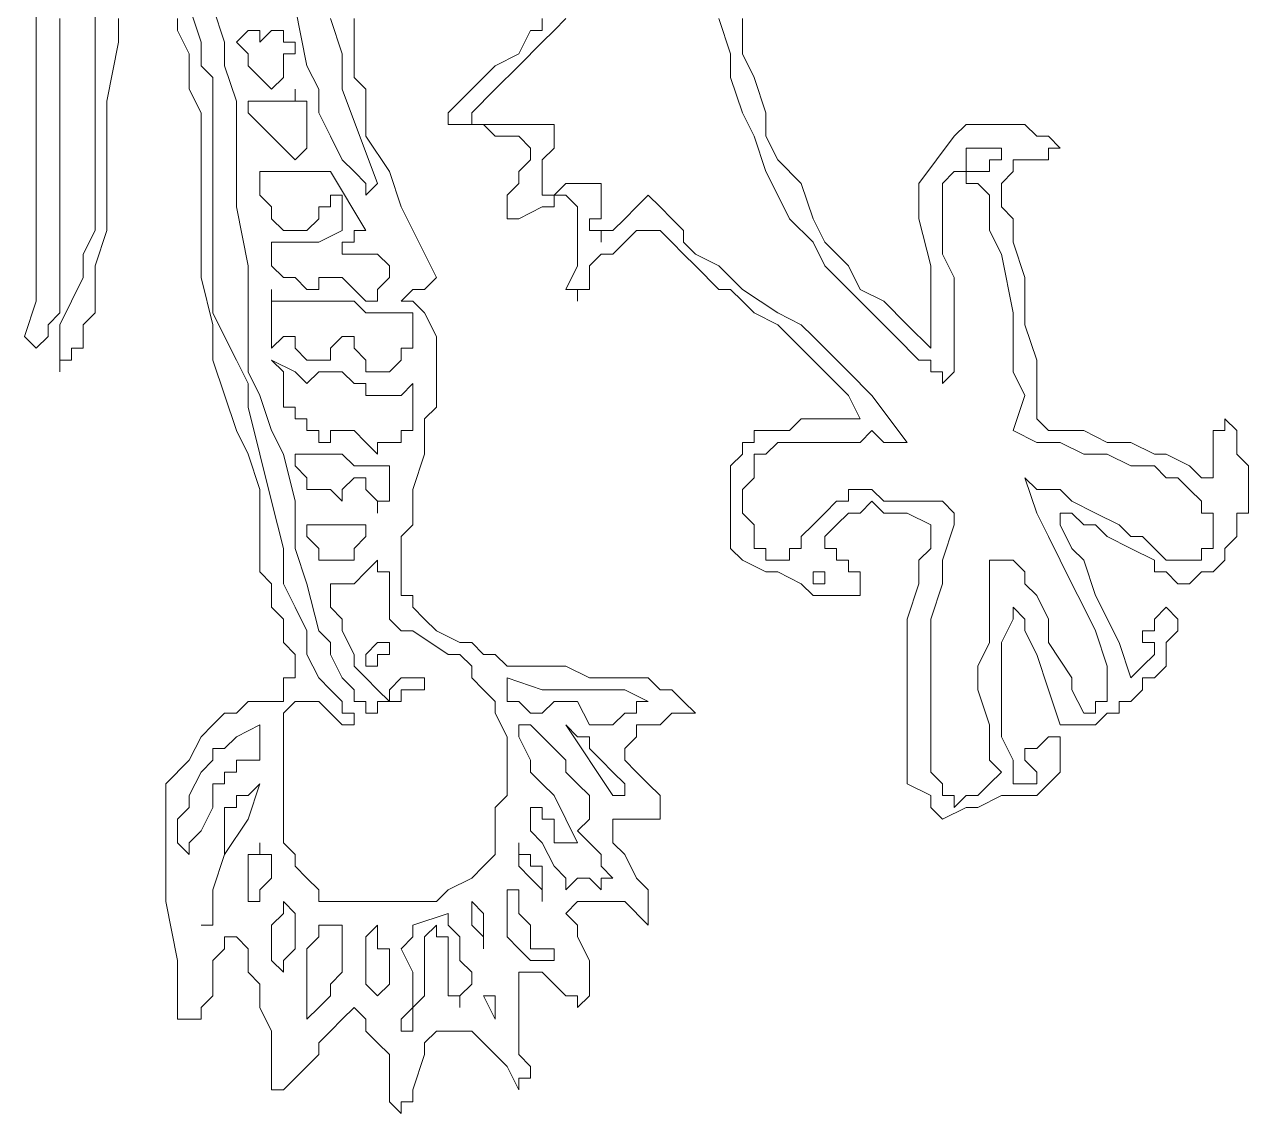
# Model space of a CAD drawing. Extents: x -66030 to 95157, y -13132 to 45879.
# Drawn here: x -17987.4 to -17581.2, y 13651.3 to 14012.6 of the extents above; entities that cross this region are included whole.
import ezdxf

# ---------------------------------------------------------------- set-up
doc = ezdxf.new("R2010")
doc.units = 0
doc.header["$LTSCALE"] = 100
doc.header["$MEASUREMENT"] = 0
doc.layers.get('0').update_dxf_attribs({"linetype": 'CONTINUOUS'})

msp = doc.modelspace()

# ---------------------------------------------------------------- linework, layer by layer
at = {"lineweight": 0}
for points in [[(-17924.94, 14018.49), (-17921.04, 14006.78), (-17921.04, 13998.96), (-17917.13, 13987.25), (-17917.13, 13975.53), (-17917.13, 13952.09), (-17913.22, 13932.56), (-17913.22, 13920.84), (-17913.22, 13909.13), (-17913.22, 13897.41), (-17909.32, 13889.6), (-17905.41, 13877.88), (-17901.51, 13870.07), (-17897.6, 13854.44), (-17897.6, 13838.82), (-17893.69, 13827.1), (-17889.79, 13811.48), (-17885.88, 13807.57), (-17885.88, 13803.67), (-17881.98, 13795.85), (-17878.07, 13791.95), (-17878.07, 13788.04), (-17874.16, 13788.04), (-17874.16, 13784.14), (-17870.26, 13784.14), (-17870.26, 13784.14), (-17870.26, 13784.14), (-17870.26, 13788.04), (-17866.35, 13788.04), (-17866.35, 13788.04), (-17862.45, 13788.04), (-17862.45, 13791.95), (-17858.54, 13791.95), (-17858.54, 13791.95), (-17854.64, 13791.95), (-17854.64, 13795.85), (-17854.64, 13795.85), (-17858.54, 13795.85), (-17858.54, 13795.85), (-17858.54, 13795.85), (-17862.45, 13795.85), (-17866.35, 13791.95), (-17866.35, 13788.04), (-17870.26, 13791.95), (-17874.16, 13795.85), (-17878.07, 13799.76), (-17878.07, 13803.67), (-17881.98, 13811.48), (-17881.98, 13815.38), (-17885.88, 13819.29), (-17885.88, 13827.1), (-17881.98, 13827.1), (-17881.98, 13827.1), (-17878.07, 13827.1), (-17874.16, 13831.01), (-17870.26, 13834.91), (-17870.26, 13831.01), (-17866.35, 13831.01), (-17866.35, 13823.2), (-17866.35, 13819.29), (-17866.35, 13819.29), (-17866.35, 13815.38), (-17862.45, 13811.48), (-17858.54, 13811.48), (-17846.82, 13803.67), (-17842.92, 13803.67), (-17839.01, 13799.76), (-17839.01, 13795.85), (-17839.01, 13795.85), (-17835.11, 13791.95), (-17835.11, 13791.95), (-17831.2, 13788.04), (-17831.2, 13784.14), (-17827.29, 13776.32), (-17827.29, 13772.42), (-17827.29, 13768.51), (-17827.29, 13760.7), (-17827.29, 13756.79), (-17831.2, 13752.89), (-17831.2, 13752.89), (-17831.2, 13748.98), (-17831.2, 13748.98), (-17831.2, 13745.08), (-17831.2, 13741.17), (-17831.2, 13737.26), (-17835.11, 13733.36), (-17839.01, 13729.45), (-17846.82, 13725.55), (-17850.73, 13721.64), (-17858.54, 13721.64), (-17866.35, 13721.64), (-17870.26, 13721.64), (-17878.07, 13721.64), (-17885.88, 13721.64), (-17889.79, 13721.64), (-17889.79, 13725.55), (-17893.69, 13729.45), (-17897.6, 13733.36), (-17897.6, 13737.26), (-17901.51, 13741.17), (-17901.51, 13745.08), (-17901.51, 13748.98), (-17901.51, 13756.79), (-17901.51, 13764.61), (-17901.51, 13772.42), (-17901.51, 13780.23), (-17901.51, 13784.14), (-17897.6, 13788.04), (-17897.6, 13788.04), (-17893.69, 13788.04), (-17893.69, 13788.04), (-17889.79, 13788.04), (-17889.79, 13788.04), (-17885.88, 13784.14), (-17885.88, 13784.14), (-17885.88, 13784.14), (-17881.98, 13780.23), (-17878.07, 13780.23), (-17878.07, 13784.14), (-17881.98, 13784.14), (-17881.98, 13788.04), (-17881.98, 13788.04), (-17885.88, 13791.95), (-17885.88, 13791.95), (-17889.79, 13795.85), (-17889.79, 13795.85), (-17893.69, 13803.67), (-17893.69, 13811.48), (-17897.6, 13819.29), (-17901.51, 13827.1), (-17901.51, 13838.82), (-17905.41, 13854.44), (-17909.32, 13870.07), (-17913.22, 13885.69), (-17913.22, 13893.5), (-17917.13, 13901.32), (-17921.04, 13909.13), (-17924.94, 13916.94), (-17924.94, 13928.66), (-17924.94, 13940.37), (-17924.94, 13959.9), (-17924.94, 13971.62), (-17924.94, 13983.34), (-17924.94, 13995.06), (-17928.85, 13998.96), (-17928.85, 14006.78), (-17940.57, 14041.93)], [(-17983.53, 14026.31), (-17983.53, 14006.78), (-17983.53, 13987.25), (-17983.53, 13967.72), (-17983.53, 13948.19), (-17983.53, 13928.66), (-17983.53, 13920.84), (-17987.44, 13909.13), (-17983.53, 13905.22), (-17983.53, 13905.22), (-17979.63, 13909.13), (-17979.63, 13913.03), (-17975.72, 13916.94), (-17975.72, 13920.84), (-17975.72, 13932.56), (-17975.72, 13940.37), (-17975.72, 13952.09), (-17975.72, 13967.72), (-17975.72, 13991.15), (-17975.72, 14014.59)], [(-17964, 14022.4), (-17964, 14006.78), (-17964, 13971.62), (-17964, 13956), (-17964, 13944.28), (-17967.91, 13936.47), (-17967.91, 13928.66), (-17971.81, 13920.84), (-17975.72, 13913.03), (-17975.72, 13905.22), (-17975.72, 13897.41), (-17975.72, 13897.41), (-17975.72, 13901.32), (-17971.81, 13901.32), (-17971.81, 13905.22), (-17967.91, 13905.22), (-17967.91, 13913.03), (-17964, 13916.94), (-17964, 13924.75), (-17964, 13932.56), (-17960.1, 13944.28), (-17960.1, 13952.09), (-17960.1, 13971.62), (-17960.1, 13987.25), (-17956.19, 14006.78), (-17956.19, 14014.59)], [(-17885.88, 14014.59), (-17881.98, 14002.87), (-17881.98, 13998.96), (-17881.98, 13991.15), (-17870.26, 13959.9), (-17874.16, 13956), (-17874.16, 13959.9), (-17878.07, 13963.81), (-17881.98, 13967.72), (-17881.98, 13967.72), (-17885.88, 13975.53), (-17889.79, 13983.34), (-17889.79, 13991.15), (-17893.69, 13998.96), (-17897.6, 14018.49)], [(-17936.66, 14014.59), (-17936.66, 14010.68), (-17932.75, 14002.87), (-17932.75, 13991.15), (-17928.85, 13983.34), (-17928.85, 13971.62), (-17928.85, 13959.9), (-17928.85, 13948.19), (-17928.85, 13928.66), (-17924.94, 13913.03), (-17924.94, 13901.32), (-17917.13, 13877.88), (-17913.22, 13870.07), (-17909.32, 13858.35), (-17909.32, 13842.73), (-17909.32, 13831.01), (-17905.41, 13827.1), (-17905.41, 13819.29), (-17901.51, 13815.38), (-17901.51, 13807.57), (-17897.6, 13803.67), (-17897.6, 13799.76), (-17897.6, 13795.85), (-17901.51, 13795.85), (-17901.51, 13791.95), (-17901.51, 13788.04), (-17905.41, 13788.04), (-17909.32, 13788.04), (-17909.32, 13788.04), (-17913.22, 13788.04), (-17917.13, 13784.14), (-17917.13, 13784.14), (-17921.04, 13784.14), (-17924.94, 13780.23), (-17924.94, 13780.23), (-17928.85, 13776.32), (-17932.75, 13768.51), (-17940.57, 13760.7), (-17940.57, 13752.89), (-17940.57, 13748.98), (-17940.57, 13741.17), (-17940.57, 13729.45), (-17940.57, 13721.64), (-17936.66, 13702.11), (-17936.66, 13690.39), (-17936.66, 13682.58), (-17932.75, 13682.58), (-17932.75, 13682.58), (-17928.85, 13682.58), (-17928.85, 13686.49), (-17928.85, 13686.49), (-17924.94, 13690.39), (-17924.94, 13698.2), (-17924.94, 13702.11), (-17921.04, 13706.02), (-17921.04, 13706.02), (-17921.04, 13709.92), (-17917.13, 13709.92), (-17917.13, 13709.92), (-17913.22, 13706.02), (-17913.22, 13698.2), (-17909.32, 13694.3), (-17909.32, 13686.49), (-17905.41, 13678.68), (-17905.41, 13674.77), (-17905.41, 13666.96), (-17905.41, 13659.15), (-17905.41, 13659.15), (-17901.51, 13659.15), (-17897.6, 13663.05), (-17893.69, 13666.96), (-17889.79, 13670.86), (-17889.79, 13674.77), (-17885.88, 13678.68), (-17881.98, 13682.58), (-17878.07, 13686.49), (-17874.16, 13682.58), (-17874.16, 13678.68), (-17870.26, 13674.77), (-17866.35, 13670.86), (-17866.35, 13666.96), (-17866.35, 13663.05), (-17866.35, 13659.15), (-17866.35, 13655.24), (-17862.45, 13651.33), (-17862.45, 13655.24), (-17858.54, 13655.24), (-17858.54, 13659.15), (-17854.64, 13670.86), (-17854.64, 13674.77), (-17850.73, 13678.68), (-17850.73, 13678.68), (-17846.82, 13678.68), (-17846.82, 13678.68), (-17842.92, 13678.68), (-17839.01, 13678.68), (-17839.01, 13678.68), (-17835.11, 13674.77), (-17831.2, 13670.86), (-17827.29, 13666.96), (-17823.39, 13659.15), (-17823.39, 13663.05), (-17823.39, 13663.05), (-17819.48, 13663.05), (-17819.48, 13666.96), (-17823.39, 13670.86), (-17823.39, 13674.77), (-17823.39, 13674.77), (-17823.39, 13678.68), (-17823.39, 13686.49), (-17823.39, 13694.3), (-17823.39, 13698.2), (-17823.39, 13698.2), (-17819.48, 13698.2), (-17819.48, 13698.2), (-17815.58, 13698.2), (-17811.67, 13694.3), (-17811.67, 13694.3), (-17807.76, 13690.39), (-17803.86, 13690.39), (-17803.86, 13686.49), (-17799.95, 13690.39), (-17799.95, 13694.3), (-17799.95, 13698.2), (-17799.95, 13702.11), (-17803.86, 13709.92), (-17803.86, 13713.83), (-17807.76, 13717.73), (-17803.86, 13721.64), (-17799.95, 13721.64), (-17799.95, 13721.64), (-17796.05, 13721.64), (-17792.14, 13721.64), (-17788.23, 13721.64), (-17780.42, 13713.83), (-17780.42, 13717.73), (-17780.42, 13721.64), (-17780.42, 13725.55), (-17784.33, 13729.45), (-17788.23, 13737.26), (-17792.14, 13741.17), (-17792.14, 13745.08), (-17792.14, 13745.08), (-17792.14, 13748.98), (-17792.14, 13748.98), (-17792.14, 13748.98), (-17788.23, 13748.98), (-17784.33, 13748.98), (-17780.42, 13748.98), (-17780.42, 13748.98), (-17776.52, 13748.98), (-17776.52, 13748.98), (-17776.52, 13752.89), (-17776.52, 13756.79), (-17776.52, 13756.79), (-17780.42, 13760.7), (-17784.33, 13764.61), (-17788.23, 13768.51), (-17788.23, 13772.42), (-17788.23, 13772.42), (-17784.33, 13776.32), (-17784.33, 13780.23), (-17780.42, 13780.23), (-17776.52, 13780.23), (-17772.61, 13784.14), (-17764.8, 13784.14), (-17768.7, 13788.04), (-17772.61, 13791.95), (-17776.52, 13791.95), (-17780.42, 13795.85), (-17784.33, 13795.85), (-17788.23, 13795.85), (-17799.95, 13795.85), (-17807.76, 13799.76), (-17815.58, 13799.76), (-17819.48, 13799.76), (-17827.29, 13799.76), (-17831.2, 13803.67), (-17835.11, 13803.67), (-17839.01, 13807.57), (-17842.92, 13807.57), (-17850.73, 13811.48), (-17854.64, 13815.38), (-17854.64, 13815.38), (-17858.54, 13819.29), (-17858.54, 13819.29), (-17858.54, 13823.2), (-17862.45, 13823.2), (-17862.45, 13827.1), (-17862.45, 13831.01), (-17862.45, 13838.82), (-17862.45, 13842.73), (-17858.54, 13846.63), (-17858.54, 13858.35), (-17854.64, 13870.07), (-17854.64, 13881.79), (-17850.73, 13885.69), (-17850.73, 13893.5), (-17850.73, 13897.41), (-17850.73, 13905.22), (-17850.73, 13909.13), (-17854.64, 13916.94), (-17854.64, 13916.94), (-17858.54, 13920.84), (-17858.54, 13920.84), (-17862.45, 13920.84), (-17858.54, 13924.75), (-17858.54, 13924.75), (-17858.54, 13924.75), (-17858.54, 13924.75), (-17858.54, 13924.75), (-17854.64, 13924.75), (-17854.64, 13924.75), (-17850.73, 13928.66), (-17862.45, 13952.09), (-17866.35, 13963.81), (-17874.16, 13975.53), (-17874.16, 13991.15), (-17878.07, 13995.06), (-17878.07, 14002.87), (-17878.07, 14010.68), (-17878.07, 14014.59)], [(-17815.58, 14014.59), (-17815.58, 14010.68), (-17819.48, 14010.68), (-17823.39, 14002.87), (-17831.2, 13998.96), (-17835.11, 13995.06), (-17839.01, 13991.15), (-17842.92, 13987.25), (-17842.92, 13987.25), (-17846.82, 13983.34), (-17846.82, 13979.43), (-17842.92, 13979.43), (-17842.92, 13979.43), (-17839.01, 13979.43), (-17835.11, 13979.43), (-17831.2, 13975.53), (-17823.39, 13975.53), (-17823.39, 13975.53), (-17823.39, 13975.53), (-17819.48, 13971.62), (-17819.48, 13971.62), (-17819.48, 13967.72), (-17823.39, 13963.81), (-17823.39, 13959.9), (-17827.29, 13956), (-17827.29, 13952.09), (-17827.29, 13948.19), (-17827.29, 13948.19), (-17823.39, 13948.19), (-17823.39, 13948.19), (-17815.58, 13952.09), (-17811.67, 13952.09), (-17811.67, 13956), (-17807.76, 13956), (-17803.86, 13952.09), (-17803.86, 13936.47), (-17803.86, 13932.56), (-17807.76, 13924.75), (-17803.86, 13924.75), (-17803.86, 13920.84), (-17803.86, 13920.84), (-17803.86, 13920.84), (-17803.86, 13924.75), (-17799.95, 13924.75), (-17799.95, 13928.66), (-17799.95, 13932.56), (-17796.05, 13936.47), (-17792.14, 13936.47), (-17788.23, 13940.37), (-17784.33, 13944.28), (-17776.52, 13944.28), (-17772.61, 13940.37), (-17768.7, 13936.47), (-17764.8, 13932.56), (-17756.99, 13924.75), (-17753.08, 13924.75), (-17749.17, 13920.84), (-17745.27, 13916.94), (-17737.46, 13913.03), (-17733.55, 13909.13), (-17729.64, 13905.22), (-17721.83, 13897.41), (-17717.93, 13893.5), (-17714.02, 13889.6), (-17710.11, 13881.79), (-17714.02, 13881.79), (-17714.02, 13881.79), (-17721.83, 13881.79), (-17729.64, 13881.79), (-17733.55, 13877.88), (-17741.36, 13877.88), (-17745.27, 13877.88), (-17745.27, 13873.97), (-17749.17, 13873.97), (-17749.17, 13870.07), (-17753.08, 13866.16), (-17753.08, 13862.26), (-17753.08, 13858.35), (-17753.08, 13854.44), (-17753.08, 13850.54), (-17753.08, 13846.63), (-17753.08, 13842.73), (-17753.08, 13838.82), (-17749.17, 13834.91), (-17749.17, 13834.91), (-17741.36, 13831.01), (-17737.46, 13831.01), (-17729.64, 13827.1), (-17725.74, 13823.2), (-17721.83, 13823.2), (-17717.93, 13823.2), (-17717.93, 13823.2), (-17714.02, 13823.2), (-17710.11, 13823.2), (-17710.11, 13827.1), (-17710.11, 13827.1), (-17710.11, 13827.1), (-17710.11, 13831.01), (-17714.02, 13831.01), (-17714.02, 13834.91), (-17717.93, 13834.91), (-17717.93, 13838.82), (-17721.83, 13838.82), (-17721.83, 13842.73), (-17721.83, 13842.73), (-17721.83, 13842.73), (-17717.93, 13846.63), (-17717.93, 13846.63), (-17714.02, 13850.54), (-17714.02, 13850.54), (-17710.11, 13850.54), (-17706.21, 13854.44), (-17702.3, 13850.54), (-17698.4, 13850.54), (-17694.49, 13850.54), (-17686.68, 13846.63), (-17686.68, 13846.63), (-17686.68, 13838.82), (-17690.58, 13834.91), (-17690.58, 13827.1), (-17694.49, 13815.38), (-17694.49, 13803.67), (-17694.49, 13791.95), (-17694.49, 13784.14), (-17694.49, 13760.7), (-17686.68, 13756.79), (-17686.68, 13752.89), (-17682.77, 13748.98), (-17674.96, 13752.89), (-17671.05, 13752.89), (-17663.24, 13756.79), (-17663.24, 13756.79), (-17659.34, 13756.79), (-17659.34, 13756.79), (-17655.43, 13756.79), (-17655.43, 13756.79), (-17651.52, 13756.79), (-17651.52, 13756.79), (-17647.62, 13760.7), (-17643.71, 13764.61), (-17643.71, 13768.51), (-17643.71, 13768.51), (-17643.71, 13772.42), (-17643.71, 13772.42), (-17643.71, 13776.32), (-17647.62, 13776.32), (-17647.62, 13776.32), (-17651.52, 13772.42), (-17651.52, 13772.42), (-17655.43, 13772.42), (-17655.43, 13772.42), (-17655.43, 13768.51), (-17655.43, 13768.51), (-17651.52, 13764.61), (-17651.52, 13764.61), (-17651.52, 13764.61), (-17651.52, 13760.7), (-17655.43, 13760.7), (-17655.43, 13760.7), (-17659.34, 13760.7), (-17659.34, 13768.51), (-17663.24, 13776.32), (-17663.24, 13784.14), (-17663.24, 13791.95), (-17663.24, 13799.76), (-17663.24, 13807.57), (-17659.34, 13815.38), (-17659.34, 13819.29), (-17655.43, 13815.38), (-17655.43, 13811.48), (-17651.52, 13803.67), (-17647.62, 13791.95), (-17643.71, 13780.23), (-17639.81, 13780.23), (-17639.81, 13780.23), (-17635.9, 13780.23), (-17635.9, 13780.23), (-17631.99, 13780.23), (-17631.99, 13780.23), (-17628.09, 13784.14), (-17624.18, 13784.14), (-17624.18, 13788.04), (-17620.28, 13788.04), (-17616.37, 13791.95), (-17616.37, 13795.85), (-17612.47, 13795.85), (-17608.56, 13799.76), (-17608.56, 13799.76), (-17608.56, 13799.76), (-17608.56, 13803.67), (-17608.56, 13803.67), (-17608.56, 13807.57), (-17604.65, 13811.48), (-17604.65, 13811.48), (-17604.65, 13815.38), (-17604.65, 13815.38), (-17608.56, 13819.29), (-17608.56, 13819.29), (-17612.47, 13815.38), (-17612.47, 13815.38), (-17612.47, 13811.48), (-17616.37, 13811.48), (-17616.37, 13807.57), (-17616.37, 13807.57), (-17612.47, 13807.57), (-17612.47, 13807.57), (-17612.47, 13803.67), (-17612.47, 13803.67), (-17612.47, 13803.67), (-17616.37, 13799.76), (-17616.37, 13799.76), (-17620.28, 13795.85), (-17624.18, 13807.57), (-17631.99, 13823.2), (-17635.9, 13834.91), (-17639.81, 13838.82), (-17643.71, 13846.63), (-17643.71, 13850.54), (-17639.81, 13850.54), (-17635.9, 13846.63), (-17631.99, 13846.63), (-17628.09, 13842.73), (-17620.28, 13838.82), (-17612.47, 13834.91), (-17612.47, 13831.01), (-17608.56, 13831.01), (-17604.65, 13827.1), (-17600.75, 13827.1), (-17596.84, 13831.01), (-17592.94, 13831.01), (-17592.94, 13831.01), (-17589.03, 13834.91), (-17589.03, 13838.82), (-17585.12, 13842.73), (-17585.12, 13846.63), (-17585.12, 13846.63), (-17585.12, 13850.54), (-17581.22, 13850.54), (-17581.22, 13858.35), (-17581.22, 13866.16), (-17585.12, 13870.07), (-17585.12, 13873.97), (-17585.12, 13877.88), (-17589.03, 13881.79), (-17589.03, 13881.79), (-17589.03, 13877.88), (-17592.94, 13877.88), (-17592.94, 13873.97), (-17592.94, 13870.07), (-17592.94, 13870.07), (-17592.94, 13866.16), (-17592.94, 13862.26), (-17592.94, 13862.26), (-17596.84, 13862.26), (-17596.84, 13862.26), (-17600.75, 13866.16), (-17608.56, 13870.07), (-17612.47, 13870.07), (-17620.28, 13873.97), (-17628.09, 13873.97), (-17635.9, 13877.88), (-17647.62, 13877.88), (-17651.52, 13881.79), (-17651.52, 13885.69), (-17651.52, 13885.69), (-17651.52, 13889.6), (-17651.52, 13893.5), (-17651.52, 13897.41), (-17651.52, 13901.32), (-17655.43, 13913.03), (-17655.43, 13928.66), (-17659.34, 13940.37), (-17659.34, 13948.19), (-17663.24, 13952.09), (-17663.24, 13959.9), (-17663.24, 13959.9), (-17659.34, 13963.81), (-17659.34, 13963.81), (-17659.34, 13967.72), (-17655.43, 13967.72), (-17655.43, 13967.72), (-17647.62, 13967.72), (-17647.62, 13967.72), (-17647.62, 13967.72), (-17647.62, 13971.62), (-17643.71, 13971.62), (-17647.62, 13975.53), (-17651.52, 13975.53), (-17655.43, 13979.43), (-17659.34, 13979.43), (-17663.24, 13979.43), (-17671.05, 13979.43), (-17674.96, 13979.43), (-17678.87, 13975.53), (-17690.58, 13959.9), (-17690.58, 13952.09), (-17690.58, 13948.19), (-17686.68, 13932.56), (-17686.68, 13928.66), (-17686.68, 13920.84), (-17686.68, 13913.03), (-17686.68, 13905.22), (-17694.49, 13913.03), (-17702.3, 13920.84), (-17710.11, 13924.75), (-17714.02, 13932.56), (-17721.83, 13940.37), (-17725.74, 13948.19), (-17729.64, 13959.9), (-17737.46, 13967.72), (-17741.36, 13975.53), (-17741.36, 13983.34), (-17745.27, 13995.06), (-17749.17, 14002.87), (-17749.17, 14014.59)], [(-17807.76, 14014.59), (-17811.67, 14010.68), (-17815.58, 14006.78), (-17823.39, 13998.96), (-17831.2, 13991.15), (-17839.01, 13983.34), (-17839.01, 13979.43), (-17839.01, 13979.43), (-17831.2, 13979.43), (-17823.39, 13979.43), (-17819.48, 13979.43), (-17815.58, 13979.43), (-17811.67, 13979.43), (-17811.67, 13975.53), (-17811.67, 13975.53), (-17811.67, 13971.62), (-17815.58, 13967.72), (-17815.58, 13963.81), (-17815.58, 13959.9), (-17815.58, 13959.9), (-17815.58, 13956), (-17811.67, 13956), (-17811.67, 13956), (-17807.76, 13959.9), (-17803.86, 13959.9), (-17799.95, 13959.9), (-17799.95, 13959.9), (-17799.95, 13959.9), (-17799.95, 13959.9), (-17796.05, 13959.9), (-17796.05, 13956), (-17796.05, 13956), (-17796.05, 13948.19), (-17799.95, 13948.19), (-17799.95, 13944.28), (-17796.05, 13944.28), (-17796.05, 13940.37), (-17796.05, 13944.28), (-17792.14, 13944.28), (-17792.14, 13944.28), (-17788.23, 13948.19), (-17784.33, 13952.09), (-17784.33, 13952.09), (-17780.42, 13956), (-17780.42, 13956), (-17780.42, 13956), (-17776.52, 13952.09), (-17776.52, 13952.09), (-17776.52, 13952.09), (-17772.61, 13948.19), (-17768.7, 13944.28), (-17768.7, 13940.37), (-17764.8, 13936.47), (-17756.99, 13932.56), (-17749.17, 13924.75), (-17737.46, 13916.94), (-17729.64, 13913.03), (-17725.74, 13909.13), (-17721.83, 13905.22), (-17714.02, 13897.41), (-17706.21, 13889.6), (-17694.49, 13873.97), (-17698.4, 13873.97), (-17702.3, 13873.97), (-17706.21, 13877.88), (-17710.11, 13873.97), (-17717.93, 13873.97), (-17721.83, 13873.97), (-17725.74, 13873.97), (-17733.55, 13873.97), (-17737.46, 13873.97), (-17737.46, 13873.97), (-17741.36, 13870.07), (-17741.36, 13870.07), (-17745.27, 13870.07), (-17745.27, 13866.16), (-17745.27, 13862.26), (-17749.17, 13858.35), (-17749.17, 13854.44), (-17749.17, 13850.54), (-17745.27, 13846.63), (-17745.27, 13842.73), (-17745.27, 13838.82), (-17741.36, 13838.82), (-17741.36, 13834.91), (-17737.46, 13834.91), (-17737.46, 13834.91), (-17733.55, 13834.91), (-17733.55, 13838.82), (-17729.64, 13838.82), (-17729.64, 13842.73), (-17725.74, 13846.63), (-17721.83, 13850.54), (-17721.83, 13850.54), (-17717.93, 13854.44), (-17714.02, 13854.44), (-17714.02, 13858.35), (-17710.11, 13858.35), (-17710.11, 13858.35), (-17706.21, 13858.35), (-17702.3, 13854.44), (-17698.4, 13854.44), (-17694.49, 13854.44), (-17690.58, 13854.44), (-17686.68, 13854.44), (-17686.68, 13854.44), (-17682.77, 13854.44), (-17682.77, 13854.44), (-17678.87, 13850.54), (-17678.87, 13850.54), (-17678.87, 13846.63), (-17682.77, 13834.91), (-17682.77, 13827.1), (-17686.68, 13815.38), (-17686.68, 13807.57), (-17686.68, 13795.85), (-17686.68, 13788.04), (-17686.68, 13776.32), (-17686.68, 13768.51), (-17686.68, 13764.61), (-17682.77, 13760.7), (-17682.77, 13756.79), (-17682.77, 13756.79), (-17678.87, 13756.79), (-17678.87, 13752.89), (-17674.96, 13756.79), (-17671.05, 13756.79), (-17667.15, 13760.7), (-17667.15, 13760.7), (-17667.15, 13760.7), (-17663.24, 13764.61), (-17667.15, 13768.51), (-17667.15, 13772.42), (-17667.15, 13780.23), (-17671.05, 13791.95), (-17671.05, 13799.76), (-17667.15, 13807.57), (-17667.15, 13815.38), (-17667.15, 13834.91), (-17667.15, 13834.91), (-17667.15, 13834.91), (-17663.24, 13834.91), (-17659.34, 13834.91), (-17659.34, 13834.91), (-17659.34, 13834.91), (-17655.43, 13831.01), (-17655.43, 13827.1), (-17651.52, 13823.2), (-17647.62, 13815.38), (-17647.62, 13807.57), (-17639.81, 13795.85), (-17639.81, 13791.95), (-17635.9, 13784.14), (-17635.9, 13784.14), (-17631.99, 13784.14), (-17631.99, 13784.14), (-17631.99, 13788.04), (-17628.09, 13788.04), (-17628.09, 13791.95), (-17628.09, 13795.85), (-17628.09, 13799.76), (-17631.99, 13811.48), (-17635.9, 13819.29), (-17639.81, 13827.1), (-17647.62, 13842.73), (-17651.52, 13850.54), (-17655.43, 13862.26), (-17651.52, 13858.35), (-17647.62, 13858.35), (-17643.71, 13858.35), (-17639.81, 13854.44), (-17631.99, 13850.54), (-17624.18, 13846.63), (-17620.28, 13842.73), (-17616.37, 13842.73), (-17612.47, 13838.82), (-17612.47, 13838.82), (-17608.56, 13834.91), (-17604.65, 13834.91), (-17600.75, 13834.91), (-17596.84, 13834.91), (-17596.84, 13838.82), (-17592.94, 13838.82), (-17592.94, 13842.73), (-17592.94, 13842.73), (-17592.94, 13846.63), (-17592.94, 13846.63), (-17592.94, 13850.54), (-17596.84, 13850.54), (-17596.84, 13854.44), (-17600.75, 13858.35), (-17604.65, 13862.26), (-17608.56, 13862.26), (-17612.47, 13866.16), (-17620.28, 13866.16), (-17628.09, 13870.07), (-17635.9, 13870.07), (-17643.71, 13873.97), (-17651.52, 13873.97), (-17659.34, 13877.88), (-17655.43, 13889.6), (-17659.34, 13897.41), (-17659.34, 13909.13), (-17659.34, 13916.94), (-17663.24, 13936.47), (-17667.15, 13944.28), (-17667.15, 13956), (-17671.05, 13959.9), (-17671.05, 13959.9), (-17674.96, 13959.9), (-17674.96, 13963.81), (-17674.96, 13963.81), (-17678.87, 13963.81), (-17682.77, 13959.9), (-17682.77, 13956), (-17682.77, 13952.09), (-17682.77, 13948.19), (-17682.77, 13944.28), (-17682.77, 13936.47), (-17678.87, 13928.66), (-17678.87, 13924.75), (-17678.87, 13920.84), (-17678.87, 13909.13), (-17678.87, 13905.22), (-17678.87, 13901.32), (-17678.87, 13897.41), (-17678.87, 13897.41), (-17682.77, 13893.5), (-17682.77, 13893.5), (-17682.77, 13897.41), (-17686.68, 13897.41), (-17686.68, 13901.32), (-17686.68, 13901.32), (-17690.58, 13901.32), (-17698.4, 13909.13), (-17706.21, 13916.94), (-17714.02, 13924.75), (-17721.83, 13932.56), (-17725.74, 13940.37), (-17733.55, 13948.19), (-17737.46, 13956), (-17741.36, 13963.81), (-17745.27, 13975.53), (-17749.17, 13983.34), (-17753.08, 13995.06), (-17753.08, 14002.87), (-17756.99, 14014.59)]]:
    msp.add_lwpolyline(points, dxfattribs=at)
for points in [[(-17905.41, 13991.15), (-17905.41, 13991.15), (-17901.51, 13995.06), (-17901.51, 13995.06), (-17901.51, 13995.06), (-17901.51, 13998.96), (-17901.51, 14002.87), (-17897.6, 14002.87), (-17897.6, 14006.78), (-17901.51, 14006.78), (-17901.51, 14010.68), (-17905.41, 14010.68), (-17909.32, 14006.78), (-17909.32, 14010.68), (-17913.22, 14010.68), (-17913.22, 14010.68), (-17913.22, 14010.68), (-17917.13, 14006.78), (-17917.13, 14006.78), (-17917.13, 14006.78), (-17913.22, 14002.87), (-17913.22, 13998.96), (-17913.22, 13998.96), (-17905.41, 13991.15)], [(-17897.6, 13967.72), (-17893.69, 13971.62), (-17893.69, 13975.53), (-17893.69, 13979.43), (-17893.69, 13983.34), (-17893.69, 13987.25), (-17897.6, 13987.25), (-17897.6, 13991.15), (-17897.6, 13987.25), (-17901.51, 13987.25), (-17901.51, 13987.25), (-17905.41, 13987.25), (-17909.32, 13987.25), (-17913.22, 13987.25), (-17913.22, 13987.25), (-17913.22, 13983.34), (-17913.22, 13983.34), (-17913.22, 13983.34), (-17909.32, 13979.43), (-17897.6, 13967.72)], [(-17671.05, 13963.81), (-17667.15, 13963.81), (-17667.15, 13963.81), (-17667.15, 13963.81), (-17667.15, 13967.72), (-17663.24, 13967.72), (-17663.24, 13971.62), (-17663.24, 13971.62), (-17667.15, 13971.62), (-17667.15, 13971.62), (-17671.05, 13971.62), (-17671.05, 13971.62), (-17674.96, 13971.62), (-17674.96, 13967.72), (-17674.96, 13967.72), (-17674.96, 13967.72), (-17674.96, 13967.72), (-17674.96, 13963.81), (-17671.05, 13963.81), (-17671.05, 13963.81)], [(-17901.51, 13944.28), (-17897.6, 13944.28), (-17897.6, 13944.28), (-17893.69, 13944.28), (-17889.79, 13948.19), (-17889.79, 13948.19), (-17889.79, 13948.19), (-17889.79, 13948.19), (-17889.79, 13952.09), (-17885.88, 13952.09), (-17885.88, 13952.09), (-17885.88, 13956), (-17881.98, 13956), (-17881.98, 13952.09), (-17881.98, 13952.09), (-17881.98, 13948.19), (-17881.98, 13948.19), (-17881.98, 13944.28), (-17881.98, 13944.28), (-17889.79, 13940.37), (-17889.79, 13940.37), (-17905.41, 13940.37), (-17905.41, 13936.47), (-17905.41, 13936.47), (-17905.41, 13932.56), (-17905.41, 13932.56), (-17901.51, 13928.66), (-17897.6, 13928.66), (-17893.69, 13924.75), (-17893.69, 13924.75), (-17889.79, 13924.75), (-17889.79, 13924.75), (-17889.79, 13928.66), (-17885.88, 13928.66), (-17885.88, 13928.66), (-17881.98, 13928.66), (-17881.98, 13928.66), (-17878.07, 13924.75), (-17878.07, 13924.75), (-17878.07, 13924.75), (-17874.16, 13920.84), (-17874.16, 13920.84), (-17870.26, 13920.84), (-17870.26, 13920.84), (-17870.26, 13924.75), (-17866.35, 13928.66), (-17866.35, 13928.66), (-17866.35, 13932.56), (-17866.35, 13932.56), (-17866.35, 13932.56), (-17866.35, 13932.56), (-17870.26, 13936.47), (-17878.07, 13936.47), (-17878.07, 13936.47), (-17881.98, 13936.47), (-17881.98, 13940.37), (-17881.98, 13940.37), (-17878.07, 13940.37), (-17878.07, 13944.28), (-17874.16, 13944.28), (-17885.88, 13963.81), (-17889.79, 13963.81), (-17893.69, 13963.81), (-17897.6, 13963.81), (-17905.41, 13963.81), (-17909.32, 13963.81), (-17909.32, 13963.81), (-17909.32, 13959.9), (-17909.32, 13956), (-17909.32, 13956), (-17905.41, 13952.09), (-17905.41, 13952.09), (-17905.41, 13948.19), (-17901.51, 13944.28)], [(-17905.41, 13905.22), (-17901.51, 13909.13), (-17901.51, 13909.13), (-17901.51, 13909.13), (-17897.6, 13909.13), (-17897.6, 13905.22), (-17893.69, 13901.32), (-17889.79, 13901.32), (-17889.79, 13901.32), (-17885.88, 13901.32), (-17885.88, 13901.32), (-17885.88, 13901.32), (-17885.88, 13905.22), (-17881.98, 13909.13), (-17881.98, 13909.13), (-17881.98, 13909.13), (-17881.98, 13909.13), (-17878.07, 13909.13), (-17878.07, 13909.13), (-17878.07, 13905.22), (-17874.16, 13901.32), (-17874.16, 13897.41), (-17874.16, 13897.41), (-17870.26, 13897.41), (-17870.26, 13897.41), (-17866.35, 13897.41), (-17866.35, 13897.41), (-17862.45, 13901.32), (-17862.45, 13901.32), (-17862.45, 13901.32), (-17862.45, 13905.22), (-17858.54, 13905.22), (-17858.54, 13905.22), (-17858.54, 13909.13), (-17858.54, 13913.03), (-17858.54, 13913.03), (-17858.54, 13916.94), (-17862.45, 13916.94), (-17862.45, 13916.94), (-17866.35, 13916.94), (-17866.35, 13916.94), (-17870.26, 13916.94), (-17870.26, 13916.94), (-17874.16, 13916.94), (-17878.07, 13920.84), (-17881.98, 13920.84), (-17885.88, 13920.84), (-17893.69, 13920.84), (-17897.6, 13920.84), (-17901.51, 13920.84), (-17905.41, 13920.84), (-17905.41, 13924.75), (-17905.41, 13920.84), (-17905.41, 13916.94), (-17905.41, 13909.13), (-17905.41, 13909.13), (-17905.41, 13905.22)], [(-17893.69, 13881.79), (-17893.69, 13877.88), (-17889.79, 13877.88), (-17889.79, 13873.97), (-17889.79, 13873.97), (-17885.88, 13873.97), (-17885.88, 13873.97), (-17885.88, 13877.88), (-17881.98, 13877.88), (-17881.98, 13877.88), (-17878.07, 13877.88), (-17878.07, 13877.88), (-17878.07, 13877.88), (-17878.07, 13877.88), (-17874.16, 13873.97), (-17874.16, 13873.97), (-17874.16, 13873.97), (-17870.26, 13870.07), (-17870.26, 13873.97), (-17866.35, 13873.97), (-17866.35, 13873.97), (-17862.45, 13873.97), (-17862.45, 13877.88), (-17858.54, 13877.88), (-17858.54, 13881.79), (-17858.54, 13885.69), (-17858.54, 13885.69), (-17858.54, 13889.6), (-17858.54, 13889.6), (-17858.54, 13889.6), (-17858.54, 13893.5), (-17858.54, 13893.5), (-17862.45, 13889.6), (-17866.35, 13889.6), (-17866.35, 13889.6), (-17870.26, 13889.6), (-17874.16, 13889.6), (-17874.16, 13893.5), (-17878.07, 13893.5), (-17878.07, 13893.5), (-17881.98, 13897.41), (-17881.98, 13897.41), (-17885.88, 13897.41), (-17889.79, 13897.41), (-17889.79, 13897.41), (-17893.69, 13893.5), (-17897.6, 13897.41), (-17897.6, 13897.41), (-17905.41, 13901.32), (-17901.51, 13897.41), (-17901.51, 13897.41), (-17901.51, 13893.5), (-17901.51, 13889.6), (-17901.51, 13885.69), (-17901.51, 13885.69), (-17897.6, 13885.69), (-17897.6, 13881.79), (-17897.6, 13881.79), (-17893.69, 13881.79), (-17893.69, 13881.79)], [(-17881.98, 13854.44), (-17881.98, 13854.44), (-17881.98, 13858.35), (-17878.07, 13862.26), (-17874.16, 13862.26), (-17874.16, 13858.35), (-17874.16, 13858.35), (-17874.16, 13858.35), (-17870.26, 13854.44), (-17870.26, 13850.54), (-17870.26, 13854.44), (-17866.35, 13854.44), (-17866.35, 13854.44), (-17866.35, 13854.44), (-17866.35, 13858.35), (-17866.35, 13862.26), (-17866.35, 13862.26), (-17866.35, 13862.26), (-17866.35, 13866.16), (-17870.26, 13866.16), (-17870.26, 13866.16), (-17878.07, 13866.16), (-17878.07, 13866.16), (-17878.07, 13866.16), (-17881.98, 13870.07), (-17889.79, 13870.07), (-17893.69, 13870.07), (-17897.6, 13870.07), (-17897.6, 13866.16), (-17893.69, 13862.26), (-17893.69, 13862.26), (-17893.69, 13858.35), (-17889.79, 13858.35), (-17885.88, 13858.35), (-17881.98, 13854.44)], [(-17881.98, 13834.91), (-17878.07, 13834.91), (-17878.07, 13834.91), (-17878.07, 13834.91), (-17878.07, 13838.82), (-17874.16, 13842.73), (-17874.16, 13846.63), (-17889.79, 13846.63), (-17893.69, 13846.63), (-17893.69, 13842.73), (-17889.79, 13838.82), (-17889.79, 13838.82), (-17889.79, 13834.91), (-17885.88, 13834.91), (-17881.98, 13834.91), (-17881.98, 13834.91)], [(-17721.83, 13827.1), (-17721.83, 13827.1), (-17721.83, 13827.1), (-17721.83, 13831.01), (-17721.83, 13831.01), (-17721.83, 13831.01), (-17725.74, 13831.01), (-17725.74, 13831.01), (-17725.74, 13831.01), (-17725.74, 13831.01), (-17725.74, 13831.01), (-17725.74, 13827.1), (-17725.74, 13827.1), (-17725.74, 13827.1), (-17721.83, 13827.1)], [(-17870.26, 13803.67), (-17866.35, 13803.67), (-17866.35, 13803.67), (-17866.35, 13807.57), (-17870.26, 13807.57), (-17870.26, 13807.57), (-17874.16, 13803.67), (-17874.16, 13803.67), (-17874.16, 13803.67), (-17874.16, 13803.67), (-17874.16, 13799.76), (-17870.26, 13799.76), (-17870.26, 13803.67)], [(-17815.58, 13784.14), (-17815.58, 13784.14), (-17811.67, 13788.04), (-17811.67, 13788.04), (-17811.67, 13788.04), (-17807.76, 13788.04), (-17807.76, 13788.04), (-17803.86, 13788.04), (-17799.95, 13780.23), (-17796.05, 13780.23), (-17796.05, 13780.23), (-17796.05, 13780.23), (-17792.14, 13780.23), (-17788.23, 13784.14), (-17784.33, 13784.14), (-17784.33, 13784.14), (-17784.33, 13788.04), (-17780.42, 13788.04), (-17788.23, 13791.95), (-17799.95, 13791.95), (-17803.86, 13791.95), (-17807.76, 13791.95), (-17811.67, 13791.95), (-17815.58, 13791.95), (-17827.29, 13795.85), (-17827.29, 13791.95), (-17827.29, 13791.95), (-17827.29, 13788.04), (-17823.39, 13788.04), (-17819.48, 13784.14), (-17815.58, 13784.14)], [(-17932.75, 13737.26), (-17932.75, 13741.17), (-17928.85, 13745.08), (-17924.94, 13752.89), (-17924.94, 13760.7), (-17921.04, 13760.7), (-17921.04, 13764.61), (-17917.13, 13764.61), (-17917.13, 13768.51), (-17913.22, 13768.51), (-17909.32, 13768.51), (-17909.32, 13772.42), (-17909.32, 13772.42), (-17909.32, 13776.32), (-17909.32, 13776.32), (-17909.32, 13780.23), (-17909.32, 13780.23), (-17909.32, 13780.23), (-17917.13, 13776.32), (-17921.04, 13772.42), (-17924.94, 13772.42), (-17924.94, 13768.51), (-17928.85, 13764.61), (-17928.85, 13764.61), (-17932.75, 13756.79), (-17932.75, 13752.89), (-17936.66, 13748.98), (-17936.66, 13748.98), (-17936.66, 13745.08), (-17936.66, 13741.17), (-17932.75, 13737.26)], [(-17803.86, 13741.17), (-17803.86, 13741.17), (-17803.86, 13741.17), (-17807.76, 13741.17), (-17807.76, 13741.17), (-17811.67, 13741.17), (-17811.67, 13745.08), (-17811.67, 13748.98), (-17815.58, 13748.98), (-17815.58, 13752.89), (-17815.58, 13752.89), (-17819.48, 13752.89), (-17819.48, 13748.98), (-17819.48, 13748.98), (-17819.48, 13745.08), (-17815.58, 13741.17), (-17811.67, 13733.36), (-17807.76, 13729.45), (-17807.76, 13725.55), (-17803.86, 13729.45), (-17803.86, 13729.45), (-17799.95, 13729.45), (-17796.05, 13725.55), (-17796.05, 13729.45), (-17792.14, 13729.45), (-17796.05, 13733.36), (-17796.05, 13737.26), (-17799.95, 13741.17), (-17803.86, 13745.08), (-17799.95, 13748.98), (-17799.95, 13748.98), (-17799.95, 13752.89), (-17799.95, 13756.79), (-17803.86, 13760.7), (-17807.76, 13764.61), (-17807.76, 13768.51), (-17811.67, 13772.42), (-17819.48, 13780.23), (-17823.39, 13780.23), (-17823.39, 13780.23), (-17823.39, 13780.23), (-17823.39, 13776.32), (-17823.39, 13776.32), (-17819.48, 13768.51), (-17819.48, 13768.51), (-17819.48, 13764.61), (-17815.58, 13760.7), (-17811.67, 13756.79), (-17807.76, 13748.98), (-17803.86, 13741.17)], [(-17792.14, 13756.79), (-17788.23, 13756.79), (-17788.23, 13756.79), (-17788.23, 13756.79), (-17788.23, 13756.79), (-17788.23, 13760.7), (-17792.14, 13764.61), (-17796.05, 13768.51), (-17799.95, 13772.42), (-17799.95, 13776.32), (-17803.86, 13776.32), (-17807.76, 13780.23), (-17792.14, 13756.79)], [(-17924.94, 13713.83), (-17924.94, 13717.73), (-17924.94, 13725.55), (-17921.04, 13737.26), (-17913.22, 13748.98), (-17909.32, 13760.7), (-17913.22, 13756.79), (-17917.13, 13756.79), (-17917.13, 13752.89), (-17921.04, 13752.89), (-17921.04, 13748.98), (-17921.04, 13745.08), (-17921.04, 13737.26), (-17924.94, 13725.55), (-17924.94, 13717.73), (-17924.94, 13713.83), (-17928.85, 13713.83), (-17924.94, 13713.83)], [(-17913.22, 13721.64), (-17913.22, 13721.64), (-17909.32, 13721.64), (-17909.32, 13721.64), (-17909.32, 13721.64), (-17909.32, 13725.55), (-17905.41, 13729.45), (-17905.41, 13733.36), (-17905.41, 13733.36), (-17905.41, 13737.26), (-17909.32, 13737.26), (-17909.32, 13741.17), (-17909.32, 13737.26), (-17913.22, 13737.26), (-17913.22, 13733.36), (-17913.22, 13733.36), (-17913.22, 13725.55), (-17913.22, 13721.64)], [(-17815.58, 13721.64), (-17815.58, 13725.55), (-17815.58, 13725.55), (-17815.58, 13733.36), (-17819.48, 13733.36), (-17819.48, 13737.26), (-17823.39, 13737.26), (-17823.39, 13741.17), (-17823.39, 13737.26), (-17823.39, 13733.36), (-17823.39, 13733.36), (-17819.48, 13729.45), (-17815.58, 13725.55), (-17815.58, 13721.64)], [(-17819.48, 13702.11), (-17815.58, 13702.11), (-17815.58, 13702.11), (-17811.67, 13702.11), (-17811.67, 13702.11), (-17811.67, 13706.02), (-17811.67, 13706.02), (-17815.58, 13706.02), (-17815.58, 13706.02), (-17819.48, 13706.02), (-17819.48, 13709.92), (-17819.48, 13709.92), (-17819.48, 13713.83), (-17823.39, 13717.73), (-17823.39, 13721.64), (-17823.39, 13725.55), (-17827.29, 13725.55), (-17827.29, 13725.55), (-17827.29, 13725.55), (-17827.29, 13721.64), (-17827.29, 13717.73), (-17827.29, 13713.83), (-17827.29, 13709.92), (-17823.39, 13706.02), (-17823.39, 13706.02), (-17819.48, 13702.11)], [(-17901.51, 13698.2), (-17901.51, 13702.11), (-17897.6, 13706.02), (-17897.6, 13709.92), (-17897.6, 13713.83), (-17897.6, 13717.73), (-17897.6, 13717.73), (-17901.51, 13721.64), (-17901.51, 13721.64), (-17901.51, 13717.73), (-17905.41, 13713.83), (-17905.41, 13709.92), (-17905.41, 13706.02), (-17905.41, 13702.11), (-17905.41, 13702.11), (-17901.51, 13698.2)], [(-17835.11, 13706.02), (-17835.11, 13706.02), (-17835.11, 13709.92), (-17835.11, 13709.92), (-17835.11, 13713.83), (-17835.11, 13713.83), (-17835.11, 13717.73), (-17835.11, 13717.73), (-17839.01, 13721.64), (-17839.01, 13721.64), (-17839.01, 13717.73), (-17839.01, 13717.73), (-17839.01, 13713.83), (-17835.11, 13709.92), (-17835.11, 13706.02), (-17835.11, 13706.02)], [(-17862.45, 13678.68), (-17858.54, 13678.68), (-17858.54, 13682.58), (-17858.54, 13682.58), (-17858.54, 13686.49), (-17854.64, 13690.39), (-17854.64, 13694.3), (-17854.64, 13698.2), (-17854.64, 13702.11), (-17854.64, 13706.02), (-17854.64, 13706.02), (-17854.64, 13709.92), (-17854.64, 13709.92), (-17850.73, 13713.83), (-17850.73, 13709.92), (-17850.73, 13709.92), (-17846.82, 13709.92), (-17846.82, 13706.02), (-17846.82, 13702.11), (-17846.82, 13698.2), (-17846.82, 13694.3), (-17846.82, 13694.3), (-17846.82, 13690.39), (-17846.82, 13690.39), (-17842.92, 13690.39), (-17842.92, 13686.49), (-17842.92, 13690.39), (-17839.01, 13694.3), (-17839.01, 13698.2), (-17842.92, 13702.11), (-17842.92, 13706.02), (-17842.92, 13709.92), (-17846.82, 13713.83), (-17846.82, 13717.73), (-17858.54, 13713.83), (-17858.54, 13709.92), (-17862.45, 13706.02), (-17858.54, 13698.2), (-17858.54, 13686.49), (-17862.45, 13682.58), (-17862.45, 13678.68)], [(-17893.69, 13682.58), (-17893.69, 13682.58), (-17889.79, 13686.49), (-17885.88, 13690.39), (-17885.88, 13690.39), (-17885.88, 13694.3), (-17881.98, 13698.2), (-17881.98, 13702.11), (-17881.98, 13706.02), (-17881.98, 13709.92), (-17881.98, 13709.92), (-17881.98, 13713.83), (-17881.98, 13713.83), (-17885.88, 13713.83), (-17885.88, 13713.83), (-17889.79, 13713.83), (-17889.79, 13709.92), (-17893.69, 13706.02), (-17893.69, 13698.2), (-17893.69, 13682.58)], [(-17870.26, 13690.39), (-17866.35, 13694.3), (-17866.35, 13702.11), (-17866.35, 13706.02), (-17870.26, 13706.02), (-17870.26, 13709.92), (-17870.26, 13713.83), (-17874.16, 13709.92), (-17874.16, 13702.11), (-17874.16, 13698.2), (-17874.16, 13698.2), (-17874.16, 13694.3), (-17874.16, 13694.3), (-17870.26, 13690.39), (-17870.26, 13690.39), (-17870.26, 13690.39)], [(-17831.2, 13682.58), (-17831.2, 13686.49), (-17831.2, 13690.39), (-17835.11, 13690.39), (-17835.11, 13690.39), (-17831.2, 13682.58)]]:
    msp.add_lwpolyline(points, close=True, dxfattribs=at)

doc.saveas('drawing.dxf')
